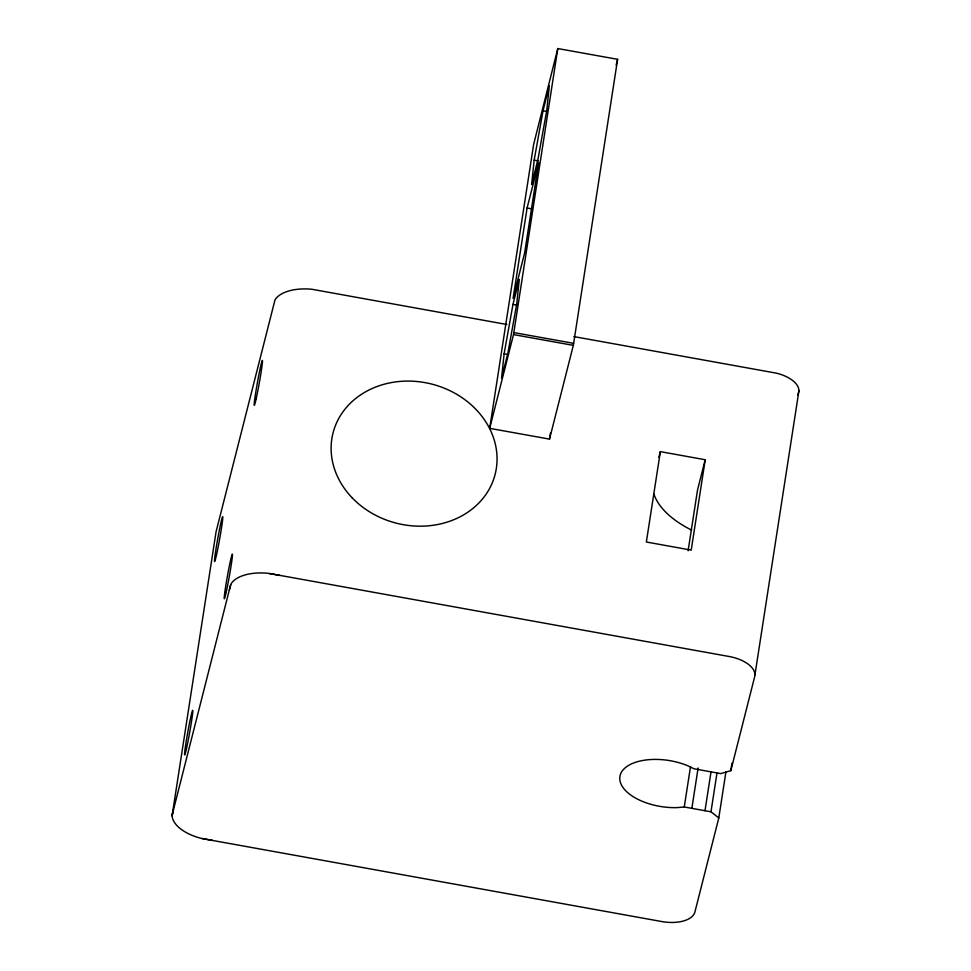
<?xml version="1.0" encoding="UTF-8"?>
<svg xmlns="http://www.w3.org/2000/svg" width="971" height="971" viewBox="0 0 971 971"><rect width="100%" height="100%" fill="white"/><g stroke="black" fill="none" stroke-linecap="round" stroke-linejoin="round"><path stroke-width="1.46" d="M212.6 840.449L200.414 838.179A40.309 20.634 8.8 0 1 172.085 815.846L173.518 809.632M504.119 353.784L501.57 378.18L507.882 353.177L516.754 303.789L519.291 279.381L512.979 304.384L504.119 353.784L508.391 354.549M534.159 160.142L531.61 184.539L537.922 159.535L546.794 110.148L549.331 85.739L543.02 110.743L534.159 160.142L538.432 160.907M229.314 590.016L231.037 583.862A40.333 20.646 8.8 0 1 267.729 573.266L279.951 575.39M489.687 428.345L513.513 334.594L557.791 48.55L617.605 59.316L573.327 345.373L549.513 439.11L489.687 428.345L533.662 144.315L557.791 48.55M172.085 815.846L216.06 531.817L275.011 299.833A40.333 20.646 8.8 0 1 311.691 289.237L506.826 324.484M527.095 207.988L513.101 298.364L524.643 252.921L538.638 162.545L527.095 207.988L531.477 208.777M549.513 439.11L550.436 433.139M660.353 451.636L646.358 542.012L691.218 550.108L705.213 459.744L660.353 451.636L658.884 457.414M688.111 550.775L697.518 490.039L705.213 459.744M269.453 573.497L728.566 656.396A29.907 15.318 8.8 0 1 754.625 676.933L730.811 770.683L720.688 773.608L693.962 768.777L688.099 765.888A45.625 23.365 8.8 0 0 620.129 775.416A45.625 23.365 8.8 0 0 677.503 807.593L684.264 806.974L690.515 766.605M691.862 808.345L698.113 767.976M704.995 810.712L711.015 771.848M202.029 838.543L661.227 921.455A29.907 15.318 8.8 0 0 694.981 911.708L718.795 817.958L710.978 811.792L716.999 772.928M718.795 817.958L725.968 771.617M730.811 770.683L731.964 763.206M754.94 674.918L798.915 390.888A29.907 15.318 8.8 0 0 776.436 373.167L573.861 336.585M616.148 65.118L617.605 59.316M797.81 395.246L798.915 390.888M172.158 814.985L230.673 584.7M543.02 110.743L547.292 111.507M512.979 304.384L517.252 305.149M513.817 332.58L573.643 343.346M513.513 334.594L573.327 345.373M684.264 806.974L710.978 811.792M691.583 530.093A97.719 50.031 8.8 0 1 653.956 494.166M352.024 497.674A83.652 71.769 14.3 0 0 492.819 481.519A83.652 71.769 14.3 0 0 397.418 381.688A83.652 71.769 14.3 0 0 352.024 497.674M226.146 592.407A22.819 0.959 -79.8 0 0 232.457 554.914A22.819 0.959 -79.8 0 0 226.292 582.6A22.819 0.959 -79.8 0 0 226.146 592.407M186.493 748.58A22.819 0.959 -79.8 0 0 192.804 711.088A22.819 0.959 -79.8 0 0 186.638 738.785A22.819 0.959 -79.8 0 0 186.493 748.58M256.174 398.765A22.819 0.959 -79.8 0 0 262.486 361.273A22.819 0.959 -79.8 0 0 256.308 388.958A22.819 0.959 -79.8 0 0 256.174 398.765M216.497 554.939A22.819 0.959 -79.8 0 0 222.796 517.446A22.819 0.959 -79.8 0 0 216.63 545.132A22.819 0.959 -79.8 0 0 216.497 554.939"/></g></svg>
